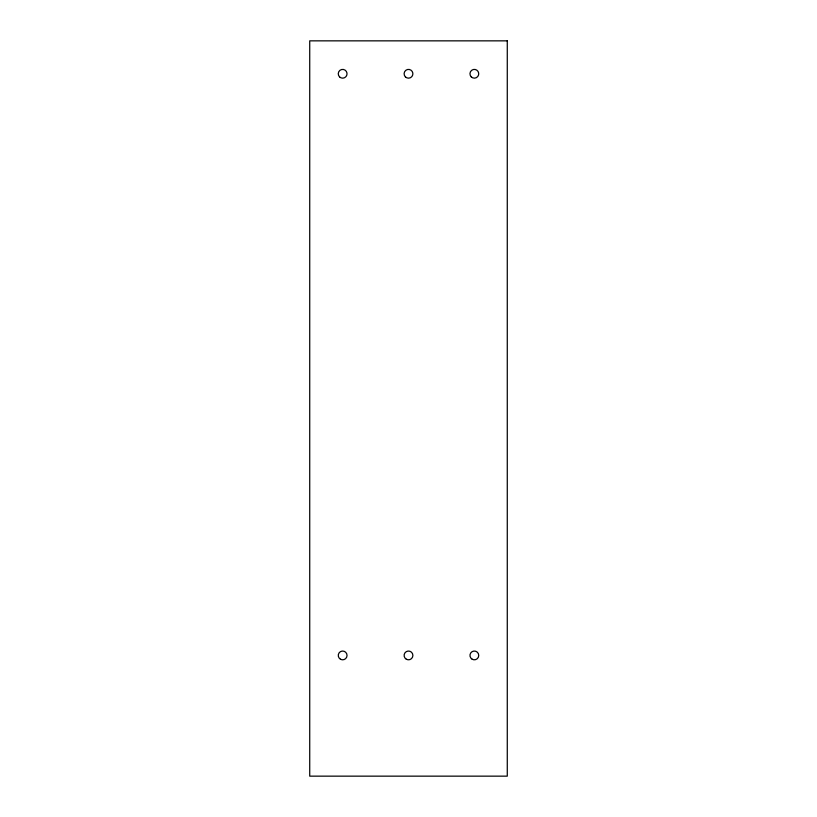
<?xml version="1.0" encoding="UTF-8"?>
<svg xmlns="http://www.w3.org/2000/svg" width="817" height="817" viewBox="0 0 817 817"><rect width="100%" height="100%" fill="white"/><g stroke="black" fill="none" stroke-linecap="round" stroke-linejoin="round"><path stroke-width="1.23" d="M507.275 40.85L309.725 40.85L309.725 776.15L507.275 776.15L507.275 40.85M340.454 659.227A4.391 4.391 0 0 0 347.041 655.428A4.391 4.391 0 0 0 340.454 651.629A4.391 4.391 0 0 0 340.454 659.227M406.304 659.227A4.391 4.391 0 0 0 412.891 655.428A4.391 4.391 0 0 0 406.304 651.629A4.391 4.391 0 0 0 406.304 659.227M472.155 659.227A4.391 4.391 0 0 0 478.742 655.428A4.391 4.391 0 0 0 472.155 651.629A4.391 4.391 0 0 0 472.155 659.227M339.545 76.88A4.391 4.391 0 0 0 346.888 74.909A4.391 4.391 0 0 0 341.516 69.537A4.391 4.391 0 0 0 339.545 76.88M405.395 76.88A4.391 4.391 0 0 0 412.738 74.909A4.391 4.391 0 0 0 407.366 69.537A4.391 4.391 0 0 0 405.395 76.88M471.246 76.88A4.391 4.391 0 0 0 478.588 74.909A4.391 4.391 0 0 0 473.217 69.537A4.391 4.391 0 0 0 471.246 76.88"/></g></svg>
